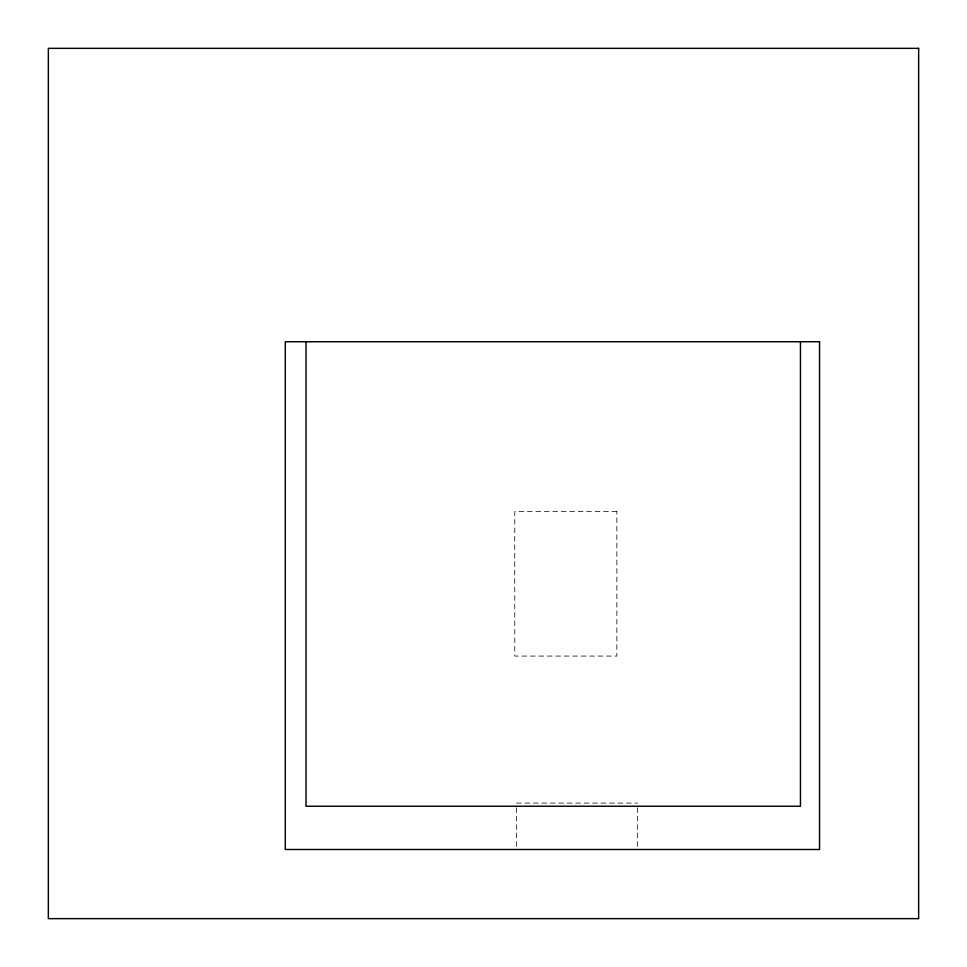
<?xml version="1.0" encoding="UTF-8"?>
<svg xmlns="http://www.w3.org/2000/svg" width="967" height="967" viewBox="0 0 967 967"><rect width="100%" height="100%" fill="white"/><g stroke="black" fill="none" stroke-linecap="round" stroke-linejoin="round"><path stroke-width="0.73" stroke-dasharray="4.83 3.63" d="M516.487 803.081L637.543 803.081M637.543 807.723L637.543 849.497M516.487 807.723L516.487 849.497M616.861 511.543L514.758 511.543L514.758 656.073L616.861 656.073L616.861 511.543"/><path stroke-width="1.45" d="M800.458 341.738L800.458 806.236L306.019 806.236L306.019 341.738M918.65 48.35L48.35 48.35L48.35 918.65L918.65 918.65L918.65 48.35M819.557 341.738L285.289 341.738L285.289 849.497L819.557 849.497L819.557 341.738"/></g></svg>
